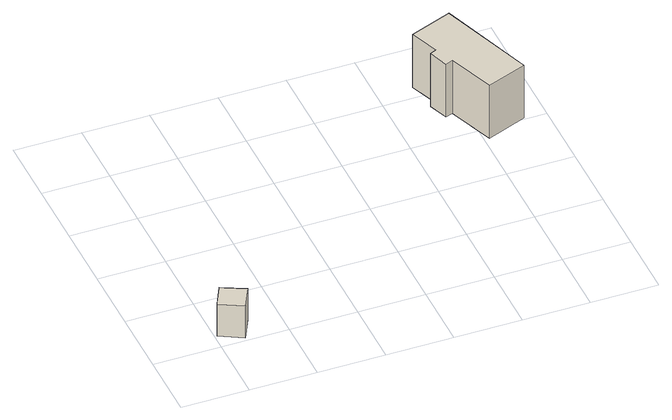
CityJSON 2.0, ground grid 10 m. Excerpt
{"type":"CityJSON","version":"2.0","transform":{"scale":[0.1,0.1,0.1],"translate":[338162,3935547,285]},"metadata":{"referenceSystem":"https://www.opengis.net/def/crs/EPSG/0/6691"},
"CityObjects":{
"building1":{"type":"Building","attributes":{"usage":"411","measuredHeight":5.7,"storeysAboveGround":2,"BuildingIDAttribute.prefecture":"14","BuildingIDAttribute.city":"14151","BuildingDetailAttribute.totalFloorArea":20.84,"BuildingDetailAttribute.buildingFootprintArea":10.42,"BuildingDetailAttribute.buildingStructureType":"601","BuildingDetailAttribute.buildingStructureOrgType":"1","BuildingDetailAttribute.orgUsage":"10","BuildingDetailAttribute.surveyYear":2015,"BuildingLandSlideRiskAttribute.description":"1","BuildingLandSlideRiskAttribute.areaType":"1"},"geometry":[{"type":"Solid","lod":"1","boundaries":[[[[0,1,2,3]],[[2,4,5,3]],[[1,6,4,2]],[[0,7,6,1]],[[3,5,7,0]],[[4,6,7,5]]]]}]},
"building2":{"type":"Building","attributes":{"usage":"402","measuredHeight":22.5,"storeysAboveGround":1,"BuildingIDAttribute.prefecture":"14","BuildingIDAttribute.city":"14151","BuildingDetailAttribute.totalFloorArea":82.64,"BuildingDetailAttribute.buildingFootprintArea":82.64,"BuildingDetailAttribute.buildingStructureType":"610","BuildingDetailAttribute.buildingStructureOrgType":"2","BuildingDetailAttribute.orgUsage":"72","BuildingDetailAttribute.surveyYear":2015,"BuildingLandSlideRiskAttribute.description":"1","BuildingLandSlideRiskAttribute.areaType":"1"},"geometry":[{"type":"Solid","lod":"1","boundaries":[[[[8,9,10,11,12,13,14,15]],[[14,16,17,15]],[[13,18,16,14]],[[12,19,18,13]],[[11,20,19,12]],[[10,21,20,11]],[[9,22,21,10]],[[8,23,22,9]],[[15,17,23,8]],[[16,18,19,20,21,22,23,17]]]]}]}
},
"vertices":[
[20,57,6],[55,40,6],[38,6,6],[3,24,6],[38,6,61],[3,24,61],[55,40,61],[20,57,61],
[463,304,45],[452,300,45],[441,330,45],[451,334,45],[434,377,45],[497,401,45],[549,258,45],[489,235,45],[549,258,137],[489,235,137],[497,401,137],[434,377,137],[451,334,137],[441,330,137],[452,300,137],[463,304,137]
]}
